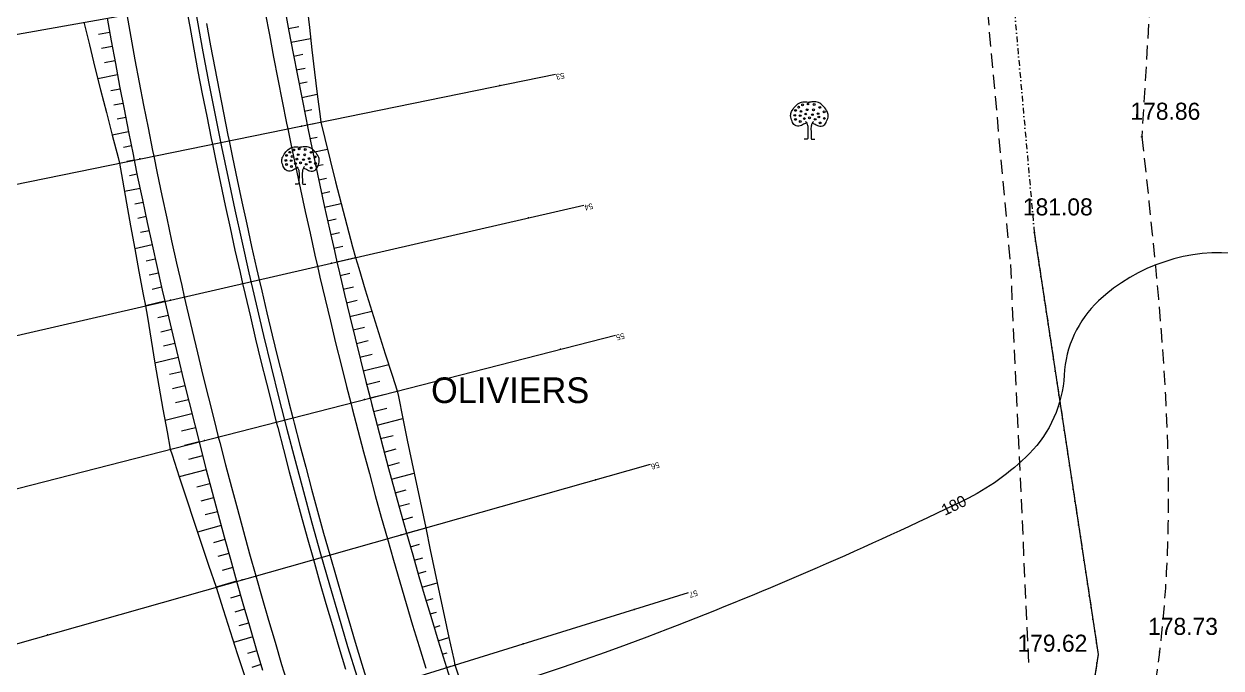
# Model space of a CAD drawing. Extents: x -83928 to -81707, y 15464 to 18601.
# Drawn here: x -83142 to -82931.8, y 17248.8 to 17362 of the extents above; entities that cross this region are included whole.
import ezdxf
from ezdxf.enums import TextEntityAlignment as Align

# ---------------------------------------------------------------- set-up
doc = ezdxf.new("R2010")
doc.units = 0
doc.header["$MEASUREMENT"] = 0
for name, pattern in [('ACAD_ISO03W100', [30, 12, -18]), ('INTERROMPU', [0.75, 0.5, -0.25]), ('TIRETPTx2', [2, 1, -0.5, 0, -0.5])]:
    doc.linetypes.add(name, pattern=pattern)
doc.layers.add('ACCE', color=4, linetype='INTERROMPU', lineweight=25)
for name, color, linetype in [('ALT', 7, 'Continuous'), ('ASSIETTE', 3, 'Continuous'), ('AXE_EN_PLAN', 1, 'Continuous'), ('CHAUSSEE_EXT', 5, 'Continuous'), ('CHAUSSEE_INT', 5, 'Continuous'), ('CNiv_1', 1, 'Continuous'), ('CONST', 7, 'Continuous'), ('Cotation CN', 6, 'Continuous'), ('ECOULEMENT', 160, 'ACAD_ISO03W100'), ('FONDS_DE_FOSSE', 4, 'Continuous'), ('FOSSES', 3, 'Continuous'), ('LIMITE', 40, 'INTERROMPU'), ('PLATE-FORME', 6, 'Continuous'), ('POINTS', 3, 'Continuous'), ('POINTS_PROFILS', 1, 'Continuous'), ('PROFILS', 7, 'Continuous'), ('Talus', 5, 'Continuous')]:
    doc.layers.add(name, color=color, linetype=linetype)

# ---------------------------------------------------------------- blocks, each defined once
blk = doc.blocks.new('CotaCNiv')
at = {"invisible_edges": 15}
blk.add_3dface([(-0.5, -0.5), (0.5, -0.5), (0.5, 0.5), (-0.5, 0.5)], dxfattribs=at)
blk.add_3dface([(-0.5, -0.5), (0.5, -0.5), (0.5, 0.5), (-0.5, 0.5)], dxfattribs=at)
blk.add_attdef('ALTCNIV', text='', height=0.4).set_placement((0, 0), align=Align.MIDDLE)

msp = doc.modelspace()

# ---------------------------------------------------------------- linework, layer by layer
at = {"linetype": 'ByBlock', "extrusion": (0.000932032, -0.005533, 0.999984)}
for centre in [(-83006.53, 17346.15, -162.28), (-83005.97, 17346.71, -162.28), (-83005.28, 17347.12, -162.28), (-83004.48, 17346.27, -162.28), (-83004.33, 17347.27, -162.28), (-83003.36, 17346.25, -162.28), (-83003.25, 17347.19, -162.28), (-83002.26, 17346.68, -162.28), (-83006.66, 17345.28, -162.28), (-83006.53, 17344.56, -162.28), (-83005.71, 17345.22, -162.28), (-83005.69, 17344.2, -162.28), (-83005.56, 17345.97, -162.28), (-83004.97, 17344.71, -162.28), (-83004.74, 17345.51, -162.28), (-83004.07, 17344.84, -162.28), (-83003.56, 17345.4, -162.28), (-83003.08, 17344.58, -162.28), (-83002.56, 17345.58, -162.28), (-83002.41, 17344.99, -162.28), (-83001.49, 17345.89, -162.28), (-83001.46, 17344.74, -162.28), (-83002.2, 17343.95, -162.28), (-83095.87, 17338.24, -162.28), (-83095.3, 17338.8, -162.28), (-83094.89, 17338.06, -162.28), (-83094.61, 17339.21, -162.28), (-83093.82, 17338.37, -162.28), (-83093.66, 17339.37, -162.28), (-83092.69, 17338.34, -162.28), (-83092.59, 17339.29, -162.28), (-83091.59, 17338.78, -162.28), (-83090.82, 17337.98, -162.28), (-83095.99, 17337.37, -162.28), (-83095.87, 17336.65, -162.28), (-83095.05, 17337.32, -162.28), (-83095.02, 17336.3, -162.28), (-83094.3, 17336.81, -162.28), (-83094.07, 17337.6, -162.28), (-83093.41, 17336.94, -162.28), (-83092.9, 17337.5, -162.28), (-83092.41, 17336.68, -162.28), (-83091.9, 17337.68, -162.28), (-83091.74, 17337.09, -162.28), (-83091.54, 17336.04, -162.28), (-83090.8, 17336.83, -162.28)]:
    msp.add_circle(centre, 0.156, dxfattribs=at)
at = {"linetype": 'ByBlock'}
for points in [[(-83004.61, 17344.55, 11.05), (-83004.73, 17344.52, 11.05), (-83005.11, 17344.4, 11.05), (-83005.69, 17343.94, 11.05), (-83006.74, 17344.02, 11.05), (-83007.19, 17344.93, 11.06), (-83007.49, 17345.75, 11.06), (-83007.25, 17346.69, 11.07), (-83006.69, 17347.41, 11.07), (-83005.97, 17348.1, 11.07), (-83005.02, 17348.39, 11.07), (-83004.41, 17348.26, 11.07), (-83004.11, 17348.2, 11.07)], [(-83093.95, 17336.65, 11.09), (-83094.07, 17336.62, 11.09), (-83094.45, 17336.5, 11.09), (-83095.02, 17336.04, 11.09), (-83096.07, 17336.11, 11.09), (-83096.52, 17337.02, 11.1), (-83096.83, 17337.85, 11.1), (-83096.59, 17338.78, 11.11), (-83096.03, 17339.51, 11.11), (-83095.31, 17340.2, 11.11), (-83094.36, 17340.48, 11.11), (-83093.75, 17340.36, 11.11), (-83093.45, 17340.3, 11.11)]]:
    msp.add_open_spline(points, degree=3, knots=[0.251632, 0.251632, 0.251632, 0.251632, 0.437955, 0.853553, 1.334497, 1.754172, 2.275549, 2.6296, 3.144963, 3.634468, 4.105014, 4.559575, 4.559575, 4.559575, 4.559575], dxfattribs=at)
for points in [[(-83003.61, 17344.55, 11.05), (-83003.49, 17344.52, 11.05), (-83003.11, 17344.4, 11.05), (-83002.53, 17343.94, 11.05), (-83001.49, 17344.02, 11.05), (-83001.04, 17344.93, 11.05), (-83000.73, 17345.75, 11.06), (-83000.97, 17346.69, 11.06), (-83001.53, 17347.41, 11.07), (-83002.25, 17348.1, 11.07), (-83003.2, 17348.39, 11.07), (-83003.81, 17348.26, 11.07), (-83004.11, 17348.2, 11.07)], [(-83092.95, 17336.65, 11.09), (-83092.82, 17336.62, 11.09), (-83092.45, 17336.5, 11.09), (-83091.87, 17336.04, 11.09), (-83090.82, 17336.11, 11.09), (-83090.37, 17337.02, 11.09), (-83090.07, 17337.85, 11.09), (-83090.31, 17338.78, 11.1), (-83090.87, 17339.51, 11.1), (-83091.58, 17340.2, 11.11), (-83092.53, 17340.48, 11.11), (-83093.15, 17340.36, 11.11), (-83093.45, 17340.3, 11.11)]]:
    msp.add_open_spline(points, degree=3, knots=[0.251632, 0.251632, 0.251632, 0.251632, 0.437955, 0.853553, 1.334497, 1.754172, 2.275549, 2.6296, 3.144963, 3.634468, 4.105014, 4.559575, 4.559575, 4.559575, 4.559575])
for points in [[(-83004.79, 17344.83, 11.05), (-83004.59, 17344.55, 11.05), (-83004.41, 17344.04, 11.05), (-83004.41, 17341.97, 11.04), (-83004.41, 17341.84, 11.04), (-83005.05, 17341.74, 11.04)], [(-83003.41, 17344.83, 11.05), (-83003.61, 17344.55, 11.05), (-83003.79, 17344.04, 11.05), (-83003.79, 17341.97, 11.04), (-83003.79, 17341.84, 11.04), (-83003.15, 17341.74, 11.04)], [(-83094.12, 17336.93, 11.09), (-83093.92, 17336.65, 11.09), (-83093.74, 17336.14, 11.09), (-83093.74, 17334.06, 11.08), (-83093.74, 17333.94, 11.08), (-83094.38, 17333.83, 11.08)], [(-83092.74, 17336.93, 11.09), (-83092.95, 17336.65, 11.09), (-83093.13, 17336.14, 11.09), (-83093.13, 17334.06, 11.08), (-83093.13, 17333.94, 11.08), (-83092.49, 17333.83, 11.07)]]:
    msp.add_spline(points, degree=3, dxfattribs=at)
at = {"layer": 'ACCE', "linetype": 'INTERROMPU', "ltscale": 5}
for points, knots in [([(-83233.9, 17733.51, 206.77), (-83233.53, 17729.41, 206.72), (-83233.17, 17725.3, 206.67), (-83232.41, 17718.6, 206.58), (-83232.07, 17716.01, 206.55), (-83230.88, 17708.25, 206.45), (-83229.84, 17703.13, 206.39), (-83227.33, 17692.98, 206.26), (-83225.87, 17687.95, 206.19), (-83221.02, 17673, 206), (-83217.15, 17663.22, 205.87), (-83211.43, 17649.82, 205.69), (-83209.78, 17646.08, 205.64), (-83206.47, 17638.64, 205.54), (-83204.81, 17634.94, 205.49), (-83201.81, 17628.12, 205.4), (-83200.47, 17625, 205.36), (-83197.85, 17618.75, 205.27), (-83196.57, 17615.62, 205.23), (-83192.84, 17606.19, 205.11), (-83190.48, 17599.88, 205.02), (-83183.75, 17580.86, 204.77), (-83179.76, 17568.07, 204.61), (-83169.1, 17529.37, 204.11), (-83163.76, 17503.13, 203.77), (-83148.64, 17400.87, 202.5), (-83148.84, 17322.19, 201.55), (-83152.38, 17235.24, 200.51), (-83152.66, 17228.63, 200.44), (-83153.58, 17208.79, 200.2), (-83154.25, 17195.52, 200.04), (-83155.29, 17175.82, 199.81), (-83155.63, 17169.43, 199.73), (-83156.66, 17150.22, 199.5), (-83157.36, 17137.39, 199.35), (-83158.18, 17121.77, 199.17), (-83158.33, 17119.02, 199.13), (-83158.61, 17113.51, 199.07), (-83158.75, 17110.75, 199.04), (-83159.05, 17102.49, 198.94), (-83159.1, 17097.01, 198.87), (-83158.57, 17088.78, 198.77), (-83158.27, 17085.94, 198.74), (-83157.47, 17081.04, 198.67), (-83157.03, 17078.95, 198.65), (-83155.97, 17074.95, 198.6), (-83155.36, 17073.03, 198.57), (-83154.14, 17069.86, 198.53), (-83153.59, 17068.57, 198.51), (-83151.64, 17064.57, 198.46), (-83150.05, 17061.95, 198.42), (-83146.67, 17056.82, 198.35), (-83144.87, 17054.32, 198.31), (-83142.25, 17050.57, 198.26), (-83141.39, 17049.34, 198.24), (-83139.73, 17046.84, 198.21), (-83138.91, 17045.58, 198.19), (-83136.52, 17041.77, 198.14), (-83135, 17039.19, 198.1), (-83130.64, 17031.34, 197.99), (-83128.03, 17025.96, 197.92), (-83123.34, 17014.78, 197.77), (-83121.29, 17008.97, 197.69), (-83119.3, 17002.05, 197.6), (-83119.01, 17001.03, 197.59), (-83118.74, 17000, 197.58)], [0, 0, 0, 0, 12.327592, 12.327592, 20.115185, 20.115185, 35.690369, 35.690369, 51.265554, 51.265554, 82.415924, 82.415924, 94.599801, 94.599801, 106.783679, 106.783679, 117.042177, 117.042177, 127.300676, 127.300676, 147.817673, 147.817673, 188.851667, 188.851667, 270.919656, 270.919656, 504.266791, 504.266791, 523.408174, 523.408174, 561.690939, 561.690939, 580.062827, 580.062827, 616.806602, 616.806602, 624.666597, 624.666597, 632.526593, 632.526593, 648.246583, 648.246583, 656.641025, 656.641025, 663.01911, 663.01911, 669.054099, 669.054099, 673.230966, 673.230966, 682.320154, 682.320154, 691.409342, 691.409342, 695.886005, 695.886005, 700.362668, 700.362668, 709.315994, 709.315994, 727.222646, 727.222646, 745.789014, 745.789014, 749.014873, 749.014873, 749.014873, 749.014873]), ([(-83230.54, 17729.67, 206.71), (-83230.29, 17726.91, 206.68), (-83230.02, 17724.15, 206.64), (-83229.41, 17718.85, 206.58), (-83229.08, 17716.29, 206.55), (-83227.91, 17708.67, 206.45), (-83226.87, 17703.63, 206.39), (-83224.39, 17693.62, 206.26), (-83222.95, 17688.65, 206.19), (-83218.13, 17673.86, 206), (-83214.29, 17664.14, 205.87), (-83208.5, 17650.61, 205.69), (-83206.78, 17646.7, 205.64), (-83203.3, 17638.89, 205.53), (-83201.55, 17634.99, 205.48), (-83198.23, 17627.41, 205.38), (-83196.66, 17623.72, 205.33), (-83193.62, 17616.31, 205.23), (-83192.14, 17612.6, 205.18), (-83187.83, 17601.44, 205.03), (-83185.14, 17593.96, 204.93), (-83177.56, 17571.4, 204.64), (-83173.16, 17556.21, 204.44), (-83161.76, 17510.2, 203.85), (-83156.52, 17478.97, 203.46), (-83144.4, 17368.35, 202.09), (-83146.72, 17286.54, 201.11), (-83151.16, 17197.42, 200.06), (-83151.46, 17191.54, 199.99), (-83152.38, 17173.88, 199.78), (-83153.02, 17162.08, 199.64), (-83153.87, 17146.3, 199.45), (-83154.09, 17142.32, 199.4), (-83154.54, 17133.9, 199.3), (-83154.78, 17129.45, 199.25), (-83155.15, 17122.38, 199.16), (-83155.28, 17119.77, 199.13), (-83155.69, 17111.93, 199.04), (-83155.95, 17106.72, 198.98), (-83156.05, 17095.5, 198.84), (-83155.8, 17089.54, 198.77), (-83154.41, 17080.86, 198.66), (-83153.74, 17077.94, 198.63), (-83152.23, 17073.17, 198.56), (-83151.51, 17071.28, 198.54), (-83150.07, 17068.15, 198.5), (-83149.41, 17066.89, 198.48), (-83147.99, 17064.39, 198.44), (-83147.23, 17063.15, 198.43), (-83144.83, 17059.44, 198.37), (-83143.09, 17056.99, 198.34), (-83140.39, 17053.16, 198.29), (-83139.44, 17051.79, 198.27), (-83137.58, 17049.04, 198.23), (-83136.68, 17047.65, 198.21), (-83134.02, 17043.44, 198.15), (-83132.33, 17040.58, 198.11), (-83127.53, 17031.89, 197.99), (-83124.69, 17025.91, 197.91), (-83120.19, 17014.81, 197.76), (-83118.42, 17009.73, 197.69), (-83116.46, 17003.06, 197.61), (-83116.04, 17001.53, 197.59), (-83115.64, 17000, 197.57)], [4.124484, 4.124484, 4.124484, 4.124484, 12.445479, 12.445479, 20.246294, 20.246294, 35.847925, 35.847925, 51.449556, 51.449556, 82.652817, 82.652817, 95.459944, 95.459944, 108.26707, 108.26707, 120.324294, 120.324294, 132.381518, 132.381518, 156.495965, 156.495965, 204.72486, 204.72486, 301.18265, 301.18265, 541.306805, 541.306805, 558.239841, 558.239841, 592.105912, 592.105912, 603.477058, 603.477058, 616.212297, 616.212297, 623.674417, 623.674417, 638.598656, 638.598656, 656.415944, 656.415944, 665.823083, 665.823083, 672.282671, 672.282671, 676.771569, 676.771569, 681.260468, 681.260468, 690.238265, 690.238265, 695.10295, 695.10295, 699.967635, 699.967635, 709.697004, 709.697004, 729.155744, 729.155744, 745.094776, 745.094776, 749.806585, 749.806585, 749.806585, 749.806585])]:
    msp.add_open_spline(points, degree=3, knots=knots, dxfattribs=at)
at = {"layer": 'ASSIETTE'}
for points in [[(-83092.32, 17365.25), (-83091.89, 17361.34), (-83091.44, 17357.43), (-83090.98, 17353.52), (-83090.5, 17349.61), (-83090.01, 17345.71), (-83089.88, 17344.73), (-83089.19, 17341.87), (-83088.24, 17338.05), (-83087.28, 17334.24), (-83086.31, 17330.43), (-83085.32, 17326.63), (-83084.32, 17322.84), (-83083.81, 17320.94), (-83083.24, 17319.06), (-83082.1, 17315.29), (-83080.94, 17311.54), (-83079.76, 17307.79), (-83078.57, 17304.04), (-83077.37, 17300.3), (-83076.46, 17297.5), (-83076.27, 17296.54), (-83075.5, 17292.69), (-83074.72, 17288.84), (-83073.92, 17285), (-83073.11, 17281.16), (-83072.28, 17277.31), (-83071.43, 17273.48), (-83070.66, 17269.62), (-83069.87, 17265.76), (-83069.06, 17261.9), (-83068.24, 17258.05), (-83067.4, 17254.2), (-83066.54, 17250.35), (-83066.33, 17249.39), (-83065.45, 17246.57)], [(-83131.47, 17362.27), (-83130.51, 17358.3), (-83129.54, 17354.33), (-83128.55, 17350.37), (-83127.54, 17346.42), (-83126.52, 17342.46), (-83125.48, 17338.52), (-83125.22, 17337.53), (-83124.71, 17334.52), (-83124.01, 17330.5), (-83123.3, 17326.49), (-83122.56, 17322.48), (-83121.82, 17318.47), (-83121.05, 17314.47), (-83120.67, 17312.46), (-83120.34, 17310.45), (-83119.68, 17306.41), (-83119, 17302.38), (-83118.31, 17298.35), (-83117.6, 17294.33), (-83116.87, 17290.3), (-83116.32, 17287.28), (-83116.01, 17286.31), (-83114.76, 17282.42), (-83113.49, 17278.53), (-83112.2, 17274.65), (-83110.91, 17270.78), (-83109.59, 17266.91), (-83108.26, 17263.05), (-83107.05, 17259.15), (-83105.82, 17255.27), (-83104.57, 17251.38), (-83103.31, 17247.51)]]:
    msp.add_lwpolyline(points, dxfattribs=at)
at = {"layer": 'AXE_EN_PLAN'}
msp.add_lwpolyline([(-83122.05, 17435.64, 0.0909), (-83020.09, 17089.73)], format="xyb", dxfattribs=at)
at = {"layer": 'CHAUSSEE_EXT'}
for points in [[(-83099.63, 17363.92), (-83098.92, 17360.03), (-83098.19, 17356.15), (-83097.44, 17352.27), (-83096.68, 17348.39), (-83095.9, 17344.51), (-83095.7, 17343.55), (-83095.11, 17340.64), (-83094.3, 17336.77), (-83093.48, 17332.91), (-83092.64, 17329.05), (-83091.78, 17325.19), (-83090.91, 17321.33), (-83090.47, 17319.41), (-83090.03, 17317.48), (-83089.12, 17313.63), (-83088.21, 17309.79), (-83087.28, 17305.95), (-83086.33, 17302.11), (-83085.37, 17298.28), (-83084.64, 17295.41), (-83084.39, 17294.45), (-83083.4, 17290.62), (-83082.39, 17286.8), (-83081.36, 17282.99), (-83080.33, 17279.17), (-83079.27, 17275.36), (-83078.2, 17271.56), (-83077.12, 17267.76), (-83076.02, 17263.96), (-83074.9, 17260.17), (-83073.77, 17256.39), (-83072.63, 17252.6), (-83071.47, 17248.82)], [(-83123.96, 17363.61), (-83123.24, 17359.62), (-83122.51, 17355.64), (-83121.76, 17351.66), (-83121, 17347.69), (-83120.22, 17343.72), (-83119.42, 17339.75), (-83119.22, 17338.75), (-83118.61, 17335.78), (-83117.78, 17331.82), (-83116.94, 17327.86), (-83116.08, 17323.9), (-83115.2, 17319.95), (-83114.31, 17316), (-83113.86, 17314.03), (-83113.4, 17312.06), (-83112.48, 17308.12), (-83111.54, 17304.18), (-83110.59, 17300.24), (-83109.62, 17296.31), (-83108.63, 17292.39), (-83107.88, 17289.45), (-83107.63, 17288.47), (-83106.61, 17284.55), (-83105.58, 17280.63), (-83104.53, 17276.72), (-83103.47, 17272.82), (-83102.39, 17268.92), (-83101.29, 17265.02), (-83100.18, 17261.13), (-83099.06, 17257.24), (-83097.92, 17253.36), (-83096.76, 17249.48), (-83095.58, 17245.6)]]:
    msp.add_lwpolyline(points, dxfattribs=at)
at = {"layer": 'CHAUSSEE_INT'}
for points in [[(-83113.62, 17365.44), (-83112.91, 17361.5), (-83112.19, 17357.56), (-83111.45, 17353.62), (-83110.69, 17349.69), (-83109.92, 17345.76), (-83109.13, 17341.83), (-83108.93, 17340.85), (-83108.33, 17337.91), (-83107.51, 17333.99), (-83106.67, 17330.07), (-83105.82, 17326.15), (-83104.96, 17322.24), (-83104.07, 17318.33), (-83103.63, 17316.38), (-83103.18, 17314.43), (-83102.26, 17310.53), (-83101.33, 17306.63), (-83100.39, 17302.74), (-83099.43, 17298.85), (-83098.45, 17294.97), (-83097.71, 17292.05), (-83097.46, 17291.08), (-83096.46, 17287.21), (-83095.43, 17283.33), (-83094.4, 17279.46), (-83093.34, 17275.6), (-83092.28, 17271.74), (-83091.19, 17267.88), (-83090.09, 17264.03), (-83088.98, 17260.18), (-83087.85, 17256.34), (-83086.7, 17252.5), (-83085.54, 17248.67)], [(-83109.96, 17362.04), (-83109.24, 17358.11), (-83108.5, 17354.19), (-83107.75, 17350.26), (-83106.98, 17346.34), (-83106.19, 17342.43), (-83105.99, 17341.45), (-83105.39, 17338.52), (-83104.57, 17334.61), (-83103.74, 17330.7), (-83102.89, 17326.8), (-83102.03, 17322.9), (-83101.15, 17319), (-83100.7, 17317.05), (-83100.25, 17315.11), (-83099.34, 17311.22), (-83098.42, 17307.33), (-83097.48, 17303.45), (-83096.52, 17299.58), (-83095.55, 17295.7), (-83094.81, 17292.8), (-83094.56, 17291.83), (-83093.55, 17287.97), (-83092.54, 17284.1), (-83091.5, 17280.25), (-83090.45, 17276.39), (-83089.39, 17272.54), (-83088.31, 17268.7), (-83087.21, 17264.86), (-83086.1, 17261.02), (-83084.97, 17257.19), (-83083.83, 17253.36), (-83082.67, 17249.54), (-83081.5, 17245.72)]]:
    msp.add_lwpolyline(points, dxfattribs=at)
at = {"layer": 'CNiv_1', "elevation": 180}
msp.add_lwpolyline([(-82928.31, 17321.58, 0.220459), (-82953.33, 17313.33, 0.194059), (-82959.4, 17300.28, -0.18459), (-82965.5, 17286.5, -0.084432), (-82977, 17278.28, -0.020916), (-83029, 17255.67, -0.064933), (-83149.77, 17226.28, -0.064933)], format="xyb", dxfattribs=at)
at = {"layer": 'ECOULEMENT', "linetype": 'TIRETPTx2', "extrusion": (0.000932032, -0.005533, 0.999984)}
msp.add_line((-82976.32, 17455.99, 202.62), (-82964.63, 17325.32, 201.01), dxfattribs=at)
at = {"layer": 'ECOULEMENT', "linetype": 'ByBlock', "extrusion": (0.000932032, -0.005533, 0.999984)}
for p, q in [((-82964.63, 17325.32, 201.01), (-82953.41, 17251.23, 200.59)), ((-82953.41, 17251.23, 200.59), (-82961.07, 17202.06, 200.32))]:
    msp.add_line(p, q, dxfattribs=at)
at = {"layer": 'ECOULEMENT', "linetype": 'TIRETPTx2', "extrusion": (0.000932032, -0.005533, 0.999984), "elevation": 27.82}
msp.add_lwpolyline([(-82964.78, 17325.74), (-82953.56, 17251.65), (-82961.22, 17202.48), (-82970.95, 17098.41), (-82982.23, 17000.41)], dxfattribs=at)
at = {"layer": 'FONDS_DE_FOSSE'}
for points in [[(-83092.32, 17365.25), (-83091.89, 17361.34), (-83091.44, 17357.43), (-83090.98, 17353.52), (-83090.5, 17349.61), (-83090.01, 17345.71), (-83089.88, 17344.73), (-83089.19, 17341.87), (-83088.24, 17338.05), (-83087.28, 17334.24), (-83086.31, 17330.43), (-83085.32, 17326.63), (-83084.32, 17322.84), (-83083.81, 17320.94), (-83083.24, 17319.06), (-83082.1, 17315.29), (-83080.94, 17311.54), (-83079.76, 17307.79), (-83078.57, 17304.04), (-83077.37, 17300.3), (-83076.46, 17297.5), (-83076.27, 17296.54), (-83075.5, 17292.69), (-83074.72, 17288.84), (-83073.92, 17285), (-83073.11, 17281.16), (-83072.28, 17277.31), (-83071.43, 17273.48), (-83070.66, 17269.62), (-83069.87, 17265.76), (-83069.06, 17261.9), (-83068.24, 17258.05), (-83067.4, 17254.2), (-83066.54, 17250.35), (-83066.33, 17249.39), (-83065.45, 17246.57)], [(-83131.47, 17362.27), (-83130.51, 17358.3), (-83129.54, 17354.33), (-83128.55, 17350.37), (-83127.54, 17346.42), (-83126.52, 17342.46), (-83125.48, 17338.52), (-83125.22, 17337.53), (-83124.71, 17334.52), (-83124.01, 17330.5), (-83123.3, 17326.49), (-83122.56, 17322.48), (-83121.82, 17318.47), (-83121.05, 17314.47), (-83120.67, 17312.46), (-83120.34, 17310.45), (-83119.68, 17306.41), (-83119, 17302.38), (-83118.31, 17298.35), (-83117.6, 17294.33), (-83116.87, 17290.3), (-83116.32, 17287.28), (-83116.01, 17286.31), (-83114.76, 17282.42), (-83113.49, 17278.53), (-83112.2, 17274.65), (-83110.91, 17270.78), (-83109.59, 17266.91), (-83108.26, 17263.05), (-83107.05, 17259.15), (-83105.82, 17255.27), (-83104.57, 17251.38), (-83103.31, 17247.51)]]:
    msp.add_lwpolyline(points, dxfattribs=at)
at = {"layer": 'FOSSES'}
for points in [[(-83092.32, 17365.25), (-83091.89, 17361.34), (-83091.44, 17357.43), (-83090.98, 17353.52), (-83090.5, 17349.61), (-83090.01, 17345.71), (-83089.88, 17344.73), (-83089.19, 17341.87), (-83088.24, 17338.05), (-83087.28, 17334.24), (-83086.31, 17330.43), (-83085.32, 17326.63), (-83084.32, 17322.84), (-83083.81, 17320.94), (-83083.24, 17319.06), (-83082.1, 17315.29), (-83080.94, 17311.54), (-83079.76, 17307.79), (-83078.57, 17304.04), (-83077.37, 17300.3), (-83076.46, 17297.5), (-83076.27, 17296.54), (-83075.5, 17292.69), (-83074.72, 17288.84), (-83073.92, 17285), (-83073.11, 17281.16), (-83072.28, 17277.31), (-83071.43, 17273.48), (-83070.66, 17269.62), (-83069.87, 17265.76), (-83069.06, 17261.9), (-83068.24, 17258.05), (-83067.4, 17254.2), (-83066.54, 17250.35), (-83066.33, 17249.39), (-83065.45, 17246.57)], [(-83131.47, 17362.27), (-83130.51, 17358.3), (-83129.54, 17354.33), (-83128.55, 17350.37), (-83127.54, 17346.42), (-83126.52, 17342.46), (-83125.48, 17338.52), (-83125.22, 17337.53), (-83124.71, 17334.52), (-83124.01, 17330.5), (-83123.3, 17326.49), (-83122.56, 17322.48), (-83121.82, 17318.47), (-83121.05, 17314.47), (-83120.67, 17312.46), (-83120.34, 17310.45), (-83119.68, 17306.41), (-83119, 17302.38), (-83118.31, 17298.35), (-83117.6, 17294.33), (-83116.87, 17290.3), (-83116.32, 17287.28), (-83116.01, 17286.31), (-83114.76, 17282.42), (-83113.49, 17278.53), (-83112.2, 17274.65), (-83110.91, 17270.78), (-83109.59, 17266.91), (-83108.26, 17263.05), (-83107.05, 17259.15), (-83105.82, 17255.27), (-83104.57, 17251.38), (-83103.31, 17247.51)]]:
    msp.add_lwpolyline(points, dxfattribs=at)
at = {"layer": 'LIMITE', "linetype": 'INTERROMPU', "ltscale": 5, "extrusion": (0.000932032, -0.005533, 0.999984)}
for p, q in [((-82982.68, 17472.55, 202.84), (-82968.83, 17319.73, 10.88)), ((-82940.51, 17429.31, 202.19), (-82945.75, 17342.12, 201.15)), ((-82968.83, 17319.73, 10.88), (-82965.59, 17248.69, 200.09))]:
    msp.add_line(p, q, dxfattribs=at)
at = {"layer": 'LIMITE', "linetype": 'INTERROMPU', "ltscale": 5}
msp.add_open_spline([(-82945.75, 17342.12, 201.15), (-82942.41, 17311.78, 200.78), (-82937.23, 17264.6, 200.19), (-82948.75, 17218.76, 199.68), (-82952.48, 17202.37, 199.49), (-82952.48, 17202.35, 199.49)], degree=3, knots=[0, 0, 0, 0, 90.53309, 140.750603, 140.800444, 140.800444, 140.800444, 140.800444], dxfattribs=at)
at = {"layer": 'PLATE-FORME'}
for points in [[(-83096.19, 17364.54), (-83095.48, 17360.67), (-83094.75, 17356.8), (-83094, 17352.93), (-83093.24, 17349.07), (-83092.47, 17345.21), (-83092.27, 17344.24), (-83091.68, 17341.35), (-83090.87, 17337.5), (-83090.05, 17333.65), (-83089.22, 17329.8), (-83088.37, 17325.95), (-83087.5, 17322.11), (-83087.06, 17320.19), (-83086.62, 17318.27), (-83085.72, 17314.44), (-83084.81, 17310.61), (-83083.88, 17306.78), (-83082.93, 17302.96), (-83081.97, 17299.14), (-83081.25, 17296.28), (-83081, 17295.32), (-83080.01, 17291.51), (-83079.01, 17287.7), (-83077.99, 17283.9), (-83076.95, 17280.1), (-83075.9, 17276.3), (-83074.84, 17272.51), (-83073.75, 17268.73), (-83072.66, 17264.94), (-83071.55, 17261.17), (-83070.42, 17257.39), (-83069.28, 17253.62), (-83068.12, 17249.86), (-83067.83, 17248.92), (-83066.95, 17246.1)], [(-83127.41, 17362.99), (-83126.69, 17359), (-83125.95, 17355), (-83125.2, 17351.01), (-83124.43, 17347.02), (-83123.65, 17343.03), (-83122.85, 17339.05), (-83122.65, 17338.06), (-83122.04, 17335.07), (-83121.21, 17331.1), (-83120.36, 17327.12), (-83119.5, 17323.15), (-83118.62, 17319.19), (-83117.72, 17315.22), (-83117.27, 17313.25), (-83116.81, 17311.27), (-83115.89, 17307.31), (-83114.95, 17303.36), (-83113.99, 17299.41), (-83113.02, 17295.47), (-83112.03, 17291.53), (-83111.27, 17288.58), (-83111.02, 17287.59), (-83110, 17283.66), (-83108.96, 17279.73), (-83107.91, 17275.81), (-83106.84, 17271.89), (-83105.76, 17267.98), (-83104.66, 17264.07), (-83103.55, 17260.16), (-83102.42, 17256.26), (-83101.27, 17252.36), (-83100.11, 17248.47)]]:
    msp.add_lwpolyline(points, dxfattribs=at)
at = {"layer": 'POINTS', "extrusion": (0.002059, -0.012217, 0.999923)}
for centre in [(-82945.99, 17341.2, -182.42), (-82964.87, 17324.4, -182.42), (-82942.89, 17250.72, -182.42)]:
    msp.add_circle(centre, 0.05, dxfattribs=at)
at = {"layer": 'POINTS_PROFILS'}
for p in [(-83058.47, 17351.13), (-83095.7, 17343.55), (-83093.25, 17344.04), (-83092.27, 17344.24), (-83089.88, 17344.73), (-83108.93, 17340.85), (-83107.46, 17341.15), (-83105.99, 17341.45), (-83119.22, 17338.75), (-83125.22, 17337.53), (-83122.65, 17338.06), (-83121.67, 17338.26), (-83053.44, 17327.92), (-83088.03, 17319.97), (-83087.06, 17320.19), (-83083.81, 17320.94), (-83090.47, 17319.41), (-83103.63, 17316.38), (-83102.17, 17316.72), (-83100.7, 17317.05), (-83116.3, 17313.47), (-83113.86, 17314.03), (-83120.67, 17312.46), (-83117.27, 17313.25), (-83047.83, 17304.84), (-83076.46, 17297.5), (-83084.64, 17295.41), (-83082.21, 17296.03), (-83081.25, 17296.28), (-83096.26, 17292.43), (-83094.81, 17292.8), (-83097.71, 17292.05), (-83111.27, 17288.58), (-83110.31, 17288.83), (-83107.88, 17289.45), (-83116.32, 17287.28), (-83041.64, 17281.91), (-83071.43, 17273.48), (-83078.2, 17271.56), (-83075.8, 17272.24), (-83074.84, 17272.51), (-83091.19, 17267.88), (-83089.75, 17268.29), (-83088.31, 17268.7), (-83101.29, 17265.02), (-83108.26, 17263.05), (-83104.66, 17264.07), (-83103.7, 17264.34), (-83034.88, 17259.15), (-83137.86, 17254.67), (-83054.38, 17253.09), (-83067.83, 17248.92), (-83066.33, 17249.39)]:
    msp.add_point(p, dxfattribs=at)
at = {"layer": 'PROFILS'}
for points in [[(-83171.22, 17355.2), (-83053.07, 17376.21)], [(-83166.25, 17329.17), (-83048.67, 17353.13)], [(-83160.64, 17303.27), (-83043.69, 17330.16)], [(-83154.38, 17277.52), (-83038.14, 17307.33)], [(-83147.48, 17251.94), (-83032.02, 17284.64)], [(-83139.94, 17226.54), (-83025.33, 17262.11)]]:
    msp.add_lwpolyline(points, dxfattribs=at)
at = {"layer": 'Talus'}
for points in [[(-83126.96, 17360.49), (-83128.91, 17360.14)], [(-83095.56, 17361.16), (-83093.75, 17361.49)], [(-83126.5, 17358), (-83128.39, 17357.65)], [(-83095.11, 17358.74), (-83091.67, 17359.38)], [(-83126.04, 17355.5), (-83127.85, 17355.16)], [(-83094.65, 17356.32), (-83093.02, 17356.63)], [(-83094.19, 17353.9), (-83092.64, 17354.2)], [(-83125.58, 17353), (-83129.04, 17352.35)], [(-83093.72, 17351.49), (-83092.26, 17351.77)], [(-83125.11, 17350.51), (-83126.76, 17350.19)], [(-83093.24, 17349.07), (-83090.5, 17349.61)], [(-83124.63, 17348.02), (-83126.21, 17347.71)], [(-83124.14, 17345.52), (-83125.65, 17345.23)], [(-83092.76, 17346.66), (-83091.48, 17346.92)], [(-83123.65, 17343.03), (-83126.52, 17342.46)], [(-83092.27, 17344.24), (-83091.08, 17344.49)], [(-83091.78, 17341.83), (-83090.54, 17342.09)], [(-83123.15, 17340.54), (-83124.51, 17340.27)], [(-83091.28, 17339.42), (-83088.71, 17339.96)], [(-83122.65, 17338.06), (-83123.94, 17337.79)], [(-83090.77, 17337.02), (-83089.45, 17337.3)], [(-83122.14, 17335.57), (-83123.47, 17335.29)], [(-83090.26, 17334.61), (-83088.89, 17334.9)], [(-83121.62, 17333.08), (-83124.36, 17332.51)], [(-83089.74, 17332.2), (-83088.33, 17332.51)], [(-83121.1, 17330.6), (-83122.51, 17330.3)], [(-83089.22, 17329.8), (-83086.31, 17330.43)], [(-83120.57, 17328.12), (-83122.02, 17327.8)], [(-83088.69, 17327.39), (-83087.19, 17327.73)], [(-83120.04, 17325.63), (-83121.53, 17325.31)], [(-83088.15, 17324.99), (-83086.61, 17325.34)], [(-83119.5, 17323.15), (-83122.56, 17322.48)], [(-83087.61, 17322.59), (-83086.02, 17322.95)], [(-83118.95, 17320.67), (-83120.52, 17320.32)], [(-83087.06, 17320.19), (-83083.81, 17320.94)], [(-83118.4, 17318.2), (-83120.01, 17317.83)], [(-83086.5, 17317.79), (-83084.8, 17318.19)], [(-83117.84, 17315.72), (-83119.49, 17315.34)], [(-83085.94, 17315.4), (-83084.16, 17315.82)], [(-83085.38, 17313), (-83083.52, 17313.44)], [(-83117.27, 17313.25), (-83120.67, 17312.46)], [(-83084.81, 17310.61), (-83080.94, 17311.54)], [(-83116.7, 17310.77), (-83118.48, 17310.36)], [(-83116.12, 17308.3), (-83117.98, 17307.86)], [(-83084.23, 17308.22), (-83082.21, 17308.7)], [(-83115.53, 17305.83), (-83117.48, 17305.37)], [(-83083.64, 17305.83), (-83081.55, 17306.34)], [(-83114.95, 17303.36), (-83119, 17302.38)], [(-83083.05, 17303.44), (-83080.89, 17303.97)], [(-83114.35, 17300.89), (-83116.46, 17300.38)], [(-83082.45, 17301.05), (-83077.97, 17302.17)], [(-83081.85, 17298.66), (-83079.54, 17299.25)], [(-83113.75, 17298.43), (-83115.94, 17297.89)], [(-83081.25, 17296.28), (-83078.85, 17296.89)], [(-83113.14, 17295.96), (-83115.41, 17295.4)], [(-83080.63, 17293.89), (-83078.31, 17294.5)], [(-83112.52, 17293.5), (-83117.24, 17292.31)], [(-83080.01, 17291.51), (-83075.5, 17292.69)], [(-83111.9, 17291.04), (-83114.34, 17290.42)], [(-83111.27, 17288.58), (-83113.8, 17287.93)], [(-83079.38, 17289.13), (-83077.2, 17289.71)], [(-83110.64, 17286.12), (-83113.09, 17285.48)], [(-83078.75, 17286.75), (-83076.64, 17287.32)], [(-83078.11, 17284.38), (-83076.07, 17284.93)], [(-83110, 17283.66), (-83114.76, 17282.42)], [(-83077.47, 17282), (-83073.51, 17283.08)], [(-83109.35, 17281.21), (-83111.66, 17280.6)], [(-83076.82, 17279.63), (-83074.91, 17280.15)], [(-83108.7, 17278.75), (-83110.93, 17278.16)], [(-83076.16, 17277.25), (-83074.32, 17277.76)], [(-83108.04, 17276.3), (-83110.2, 17275.72)], [(-83107.38, 17273.85), (-83111.56, 17272.71)], [(-83075.5, 17274.88), (-83073.73, 17275.38)], [(-83074.84, 17272.51), (-83071.43, 17273.48)], [(-83106.71, 17271.4), (-83108.73, 17270.85)], [(-83074.16, 17270.15), (-83072.55, 17270.61)], [(-83106.03, 17268.96), (-83107.98, 17268.42)], [(-83073.48, 17267.78), (-83071.97, 17268.22)], [(-83105.35, 17266.51), (-83107.22, 17265.98)], [(-83072.8, 17265.42), (-83071.38, 17265.83)], [(-83104.66, 17264.07), (-83108.26, 17263.05)], [(-83072.1, 17263.06), (-83069.46, 17263.83)], [(-83103.97, 17261.62), (-83105.74, 17261.12)], [(-83071.41, 17260.69), (-83070.18, 17261.06)], [(-83103.26, 17259.18), (-83105, 17258.68)], [(-83070.7, 17258.34), (-83069.57, 17258.67)], [(-83102.56, 17256.75), (-83104.27, 17256.25)], [(-83069.99, 17255.98), (-83068.96, 17256.29)], [(-83101.84, 17254.31), (-83105.2, 17253.32)], [(-83069.28, 17253.62), (-83067.4, 17254.2)], [(-83101.13, 17251.88), (-83102.77, 17251.39)], [(-83068.56, 17251.27), (-83067.71, 17251.53)], [(-83100.4, 17249.44), (-83102.01, 17248.96)], [(-83067.83, 17248.92), (-83067.08, 17249.15)]]:
    msp.add_lwpolyline(points, dxfattribs=at)

# ---------------------------------------------------------------- block references
at = {"layer": 'Cotation CN'}
ref = msp.add_blockref('CotaCNiv', (-82978.75, 17277.43, 10180), dxfattribs=dict(at, xscale=5.333333333335459, yscale=3, rotation=25.73541834328709))
ref.add_attrib('ALTCNIV', '180', dxfattribs={"height": 2, "rotation": 25.7354}).set_placement((-82978.75, 17277.43, 180), align=Align.MIDDLE_CENTER)

# ---------------------------------------------------------------- texts
at = {"layer": 'ALT', "extrusion": (0.002059, -0.012217, 0.999923)}
for s, p in [('178.86', (-82947.99, 17344.2, -182.42)), ('181.08', (-82966.87, 17327.4, -182.42)), ('178.73', (-82944.89, 17253.72, -182.42)), ('179.62', (-82967.82, 17250.76, -182.42))]:
    msp.add_text(s, height=3, rotation=359.9958, dxfattribs=at).set_placement(p)
at = {"layer": 'CONST', "linetype": 'ByBlock', "extrusion": (0.000932032, -0.005533, 0.999984)}
msp.add_text('OLIVIERS', height=4.5, rotation=0.0032, dxfattribs=at).set_placement((-83070.5, 17294.75, -162.28))
at = {"layer": 'PROFILS'}
for s, rotation, p in [(' 53', 191.5158, (-83048.67, 17353.13)), (' 54', 192.9482, (-83043.69, 17330.16)), (' 55', 194.3806, (-83038.14, 17307.33)), (' 56', 195.813, (-83032.02, 17284.64)), (' 57', 197.2454, (-83025.33, 17262.11))]:
    msp.add_text(s, height=1, rotation=rotation, dxfattribs=at).set_placement(p, align=Align.RIGHT)

doc.saveas('drawing.dxf')
